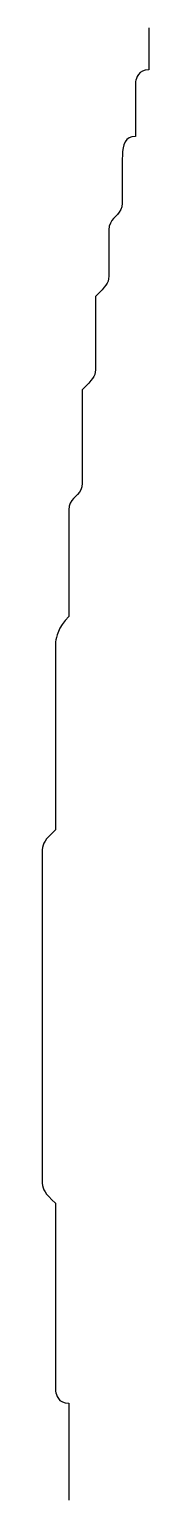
# Model space of a CAD drawing. Header units: metres. Extents: x 20 to 415, y 5 to 292.
# Drawn here: x 199.084 to 199.256, y 122.126 to 124.488 of the extents above; entities that cross this region are included whole.
import ezdxf

# ---------------------------------------------------------------- set-up
doc = ezdxf.new("R2010")
doc.units = ezdxf.units.M
doc.layers.add('ОБОРУДОВАНИЕ', color=8, linetype='Continuous')

msp = doc.modelspace()

# ---------------------------------------------------------------- linework, layer by layer
at = {"layer": 'ОБОРУДОВАНИЕ'}
msp.add_lwpolyline([(199.2561, 124.4906), (199.2561, 124.4874), (199.2561, 124.4842), (199.2561, 124.4808), (199.2561, 124.4767), (199.2561, 124.4717), (199.2561, 124.466), (199.2561, 124.4653), (199.2561, 124.4636), (199.2561, 124.4608), (199.2561, 124.4572), (199.2561, 124.4526), (199.2561, 124.4475), (199.2561, 124.4419), (199.2561, 124.4357), (199.2561, 124.4295), (199.2561, 124.423), (199.2503, 124.4224), (199.2456, 124.4209), (199.2419, 124.4185), (199.2394, 124.4155), (199.2374, 124.4123), (199.2361, 124.4091), (199.2353, 124.4063), (199.2348, 124.4039), (199.2346, 124.4022), (199.2346, 124.4016), (199.2346, 124.3951), (199.2346, 124.3889), (199.2346, 124.3829), (199.2346, 124.3773), (199.2346, 124.3722), (199.2346, 124.3677), (199.2346, 124.364), (199.2346, 124.361), (199.2346, 124.3593), (199.2346, 124.3586), (199.2346, 124.3528), (199.2346, 124.3481), (199.2346, 124.344), (199.2346, 124.3404), (199.2346, 124.3372), (199.2346, 124.334), (199.2346, 124.3305), (199.2346, 124.3264), (199.2346, 124.3215), (199.2346, 124.3157), (199.2288, 124.3151), (199.2241, 124.3134), (199.2205, 124.3106), (199.2179, 124.3069), (199.216, 124.3024), (199.2147, 124.2973), (199.2138, 124.2917), (199.2134, 124.2854), (199.2132, 124.2792), (199.2132, 124.2728), (199.2132, 124.2721), (199.2132, 124.2706), (199.2132, 124.2683), (199.2132, 124.2653), (199.2132, 124.262), (199.2132, 124.2588), (199.2132, 124.256), (199.2132, 124.2537), (199.2132, 124.252), (199.2132, 124.2513), (199.2132, 124.2455), (199.2132, 124.2408), (199.2132, 124.2367), (199.2132, 124.2333), (199.2132, 124.2298), (199.2132, 124.2266), (199.2132, 124.2232), (199.2132, 124.2191), (199.2132, 124.2144), (199.2132, 124.2084), (199.2125, 124.2026), (199.211, 124.1979), (199.2084, 124.1938), (199.2057, 124.1901), (199.2024, 124.1869), (199.1992, 124.1837), (199.1964, 124.1803), (199.1941, 124.1762), (199.1924, 124.1713), (199.1917, 124.1655), (199.1917, 124.1648), (199.1917, 124.1631), (199.1917, 124.1603), (199.1917, 124.1567), (199.1917, 124.1522), (199.1917, 124.147), (199.1917, 124.1414), (199.1917, 124.1352), (199.1917, 124.129), (199.1917, 124.1225), (199.1917, 124.1219), (199.1917, 124.1204), (199.1917, 124.118), (199.1917, 124.115), (199.1917, 124.1118), (199.1917, 124.1086), (199.1917, 124.1058), (199.1917, 124.1034), (199.1917, 124.1017), (199.1917, 124.1011), (199.1917, 124.0953), (199.1915, 124.0906), (199.1913, 124.0865), (199.1904, 124.0828), (199.1891, 124.0796), (199.187, 124.0764), (199.1844, 124.073), (199.1808, 124.0689), (199.176, 124.0642), (199.1702, 124.0581), (199.1702, 124.0524), (199.1702, 124.0476), (199.1702, 124.0436), (199.1702, 124.0401), (199.1702, 124.0367), (199.1702, 124.0335), (199.1702, 124.03), (199.1702, 124.026), (199.1702, 124.0212), (199.1702, 124.0152), (199.1702, 124.0146), (199.1702, 124.0131), (199.1702, 124.0107), (199.1702, 124.0077), (199.1702, 124.0045), (199.1702, 124.0013), (199.1702, 123.9985), (199.1702, 123.9961), (199.1702, 123.9944), (199.1702, 123.9938), (199.1702, 123.9873), (199.1702, 123.9811), (199.1702, 123.9751), (199.1702, 123.9695), (199.1702, 123.9643), (199.1702, 123.9598), (199.1702, 123.9562), (199.1702, 123.9532), (199.1702, 123.9515), (199.1702, 123.9508), (199.1702, 123.945), (199.17, 123.9403), (199.1698, 123.9362), (199.169, 123.9326), (199.1677, 123.9294), (199.1655, 123.9261), (199.163, 123.9227), (199.1593, 123.9186), (199.1546, 123.9139), (199.1488, 123.9079), (199.1488, 123.9021), (199.1488, 123.8974), (199.1488, 123.8933), (199.1488, 123.8899), (199.1488, 123.8864), (199.1488, 123.8832), (199.1488, 123.8798), (199.1488, 123.8757), (199.1488, 123.8708), (199.1488, 123.865), (199.1488, 123.8643), (199.1488, 123.8628), (199.1488, 123.8605), (199.1488, 123.8575), (199.1488, 123.8542), (199.1488, 123.851), (199.1488, 123.8482), (199.1488, 123.8459), (199.1488, 123.8442), (199.1488, 123.8435), (199.1488, 123.8371), (199.1488, 123.8308), (199.1488, 123.8248), (199.1488, 123.8193), (199.1488, 123.8141), (199.1488, 123.8096), (199.1488, 123.8057), (199.1488, 123.803), (199.1488, 123.8012), (199.1488, 123.8006), (199.1488, 123.7948), (199.1488, 123.7901), (199.1488, 123.786), (199.1488, 123.7826), (199.1488, 123.7791), (199.1488, 123.7759), (199.1488, 123.7725), (199.1488, 123.7684), (199.1488, 123.7635), (199.1488, 123.7577), (199.1481, 123.7519), (199.1466, 123.7471), (199.1443, 123.7431), (199.1413, 123.7394), (199.138, 123.7362), (199.1351, 123.733), (199.132, 123.7295), (199.1297, 123.7255), (199.128, 123.7205), (199.1273, 123.7147), (199.1273, 123.7141), (199.1273, 123.7126), (199.1273, 123.7102), (199.1273, 123.7072), (199.1273, 123.704), (199.1273, 123.7008), (199.1273, 123.698), (199.1273, 123.6956), (199.1273, 123.6939), (199.1273, 123.6933), (199.1273, 123.6868), (199.1273, 123.6806), (199.1273, 123.6746), (199.1273, 123.669), (199.1273, 123.6639), (199.1273, 123.6594), (199.1273, 123.6557), (199.1273, 123.6527), (199.1273, 123.651), (199.1273, 123.6503), (199.1273, 123.6445), (199.1273, 123.6398), (199.1273, 123.6357), (199.1273, 123.6321), (199.1273, 123.6289), (199.1273, 123.6257), (199.1273, 123.6222), (199.1273, 123.6181), (199.1273, 123.6132), (199.1273, 123.6074), (199.1273, 123.6016), (199.1273, 123.5969), (199.1273, 123.5928), (199.1273, 123.5892), (199.1273, 123.5859), (199.1273, 123.5827), (199.1273, 123.5793), (199.1273, 123.5752), (199.1273, 123.5703), (199.1273, 123.5645), (199.1273, 123.5638), (199.1273, 123.5623), (199.1273, 123.56), (199.1273, 123.557), (199.1273, 123.5538), (199.1273, 123.5505), (199.1273, 123.5477), (199.1273, 123.5454), (199.1273, 123.5437), (199.1273, 123.543), (199.1215, 123.5366), (199.1168, 123.5304), (199.1131, 123.5243), (199.1106, 123.5188), (199.1086, 123.5136), (199.1074, 123.5091), (199.1065, 123.5055), (199.1061, 123.5025), (199.1059, 123.5007), (199.1059, 123.5001), (199.1059, 123.4943), (199.1059, 123.4896), (199.1059, 123.4855), (199.1059, 123.4819), (199.1059, 123.4786), (199.1059, 123.4754), (199.1059, 123.472), (199.1059, 123.4679), (199.1059, 123.463), (199.1059, 123.4572), (199.1059, 123.4514), (199.1059, 123.4467), (199.1059, 123.4426), (199.1059, 123.4389), (199.1059, 123.4357), (199.1059, 123.4325), (199.1059, 123.4291), (199.1059, 123.425), (199.1059, 123.42), (199.1059, 123.4142), (199.1059, 123.4136), (199.1059, 123.4121), (199.1059, 123.4097), (199.1059, 123.4067), (199.1059, 123.4035), (199.1059, 123.4003), (199.1059, 123.3975), (199.1059, 123.3951), (199.1059, 123.3934), (199.1059, 123.3928), (199.1059, 123.3863), (199.1059, 123.3801), (199.1059, 123.3741), (199.1059, 123.3685), (199.1059, 123.3634), (199.1059, 123.3589), (199.1059, 123.3552), (199.1059, 123.3522), (199.1059, 123.3505), (199.1059, 123.3499), (199.1059, 123.3441), (199.1059, 123.3393), (199.1059, 123.3353), (199.1059, 123.3316), (199.1059, 123.3284), (199.1059, 123.3252), (199.1059, 123.3217), (199.1059, 123.3177), (199.1059, 123.3127), (199.1059, 123.3069), (199.1059, 123.3011), (199.1059, 123.2964), (199.1059, 123.2923), (199.1059, 123.2887), (199.1059, 123.2855), (199.1059, 123.2822), (199.1059, 123.2788), (199.1059, 123.2747), (199.1059, 123.2698), (199.1059, 123.264), (199.1059, 123.2634), (199.1059, 123.2618), (199.1059, 123.2595), (199.1059, 123.2565), (199.1059, 123.2533), (199.1059, 123.25), (199.1059, 123.2473), (199.1059, 123.2449), (199.1059, 123.2432), (199.1059, 123.2425), (199.1059, 123.2361), (199.1059, 123.2299), (199.1059, 123.2239), (199.1059, 123.2183), (199.1059, 123.2131), (199.1059, 123.2086), (199.1059, 123.205), (199.1059, 123.202), (199.1059, 123.2003), (199.1059, 123.1996), (199.1, 123.1938), (199.0953, 123.1891), (199.0917, 123.185), (199.0891, 123.1814), (199.0872, 123.1782), (199.0859, 123.1749), (199.085, 123.1715), (199.0846, 123.1674), (199.0844, 123.1625), (199.0844, 123.1567), (199.0844, 123.1509), (199.0844, 123.1462), (199.0844, 123.1421), (199.0844, 123.1384), (199.0844, 123.1352), (199.0844, 123.132), (199.0844, 123.1286), (199.0844, 123.1245), (199.0844, 123.1196), (199.0844, 123.1138), (199.0844, 123.1131), (199.0844, 123.1116), (199.0844, 123.1092), (199.0844, 123.1062), (199.0844, 123.103), (199.0844, 123.0998), (199.0844, 123.097), (199.0844, 123.0946), (199.0844, 123.0929), (199.0844, 123.0923), (199.0844, 123.0859), (199.0844, 123.0796), (199.0844, 123.0736), (199.0844, 123.068), (199.0844, 123.0629), (199.0844, 123.0584), (199.0844, 123.0547), (199.0844, 123.0519), (199.0844, 123.05), (199.0844, 123.0494), (199.0844, 123.0436), (199.0844, 123.0389), (199.0844, 123.0348), (199.0844, 123.0311), (199.0844, 123.0279), (199.0844, 123.0247), (199.0844, 123.0212), (199.0844, 123.0172), (199.0844, 123.0122), (199.0844, 123.0064), (199.0844, 123.0058), (199.0844, 123.0041), (199.0844, 123.0013), (199.0844, 122.9976), (199.0844, 122.9931), (199.0844, 122.988), (199.0844, 122.9824), (199.0844, 122.9762), (199.0844, 122.9699), (199.0844, 122.9635), (199.0844, 122.9629), (199.0844, 122.9614), (199.0844, 122.959), (199.0844, 122.956), (199.0844, 122.9528), (199.0844, 122.9496), (199.0844, 122.9468), (199.0844, 122.9444), (199.0844, 122.9427), (199.0844, 122.942), (199.0844, 122.9356), (199.0844, 122.9294), (199.0844, 122.9234), (199.0844, 122.9178), (199.0844, 122.9126), (199.0844, 122.9081), (199.0844, 122.9045), (199.0844, 122.9017), (199.0844, 122.8998), (199.0844, 122.8991), (199.0844, 122.8933), (199.0844, 122.8886), (199.0844, 122.8845), (199.0844, 122.8809), (199.0844, 122.8777), (199.0844, 122.8744), (199.0844, 122.871), (199.0844, 122.8669), (199.0844, 122.8622), (199.0844, 122.8562), (199.0844, 122.8556), (199.0844, 122.8538), (199.0844, 122.8511), (199.0844, 122.8474), (199.0844, 122.8429), (199.0844, 122.8377), (199.0844, 122.8322), (199.0844, 122.8259), (199.0844, 122.8197), (199.0844, 122.8133), (199.0844, 122.8126), (199.0844, 122.8111), (199.0844, 122.8088), (199.0844, 122.8057), (199.0844, 122.8025), (199.0844, 122.7993), (199.0844, 122.7965), (199.0844, 122.7942), (199.0844, 122.7925), (199.0844, 122.7918), (199.0844, 122.786), (199.0844, 122.7813), (199.0844, 122.7772), (199.0844, 122.7736), (199.0844, 122.7703), (199.0844, 122.7671), (199.0844, 122.7637), (199.0844, 122.7596), (199.0844, 122.7547), (199.0844, 122.7489), (199.0844, 122.7431), (199.0844, 122.7384), (199.0844, 122.7343), (199.0844, 122.7306), (199.0844, 122.7274), (199.0844, 122.7242), (199.0844, 122.7208), (199.0844, 122.7167), (199.0844, 122.712), (199.0844, 122.706), (199.0844, 122.7053), (199.0844, 122.7036), (199.0844, 122.7008), (199.0844, 122.6971), (199.0844, 122.6926), (199.0844, 122.6875), (199.0844, 122.6819), (199.0844, 122.6759), (199.0844, 122.6695), (199.0844, 122.663), (199.0844, 122.6624), (199.0844, 122.6609), (199.0844, 122.6585), (199.0844, 122.6555), (199.0844, 122.6523), (199.0844, 122.6491), (199.0844, 122.6463), (199.0844, 122.6439), (199.0844, 122.6422), (199.0844, 122.6416), (199.0844, 122.6358), (199.0846, 122.631), (199.085, 122.627), (199.0859, 122.6233), (199.0872, 122.6201), (199.0891, 122.6169), (199.0917, 122.6134), (199.0953, 122.6094), (199.1, 122.6044), (199.1059, 122.5986), (199.1059, 122.5928), (199.1059, 122.5881), (199.1059, 122.584), (199.1059, 122.5804), (199.1059, 122.5772), (199.1059, 122.574), (199.1059, 122.5705), (199.1059, 122.5664), (199.1059, 122.5617), (199.1059, 122.5557), (199.1059, 122.5551), (199.1059, 122.5536), (199.1059, 122.5512), (199.1059, 122.5482), (199.1059, 122.545), (199.1059, 122.5418), (199.1059, 122.539), (199.1059, 122.5366), (199.1059, 122.5349), (199.1059, 122.5342), (199.1059, 122.5278), (199.1059, 122.5216), (199.1059, 122.5156), (199.1059, 122.51), (199.1059, 122.5048), (199.1059, 122.5003), (199.1059, 122.4967), (199.1059, 122.4937), (199.1059, 122.492), (199.1059, 122.4913), (199.1059, 122.4855), (199.1059, 122.4808), (199.1059, 122.4767), (199.1059, 122.4731), (199.1059, 122.4699), (199.1059, 122.4666), (199.1059, 122.4632), (199.1059, 122.4591), (199.1059, 122.4542), (199.1059, 122.4484), (199.1059, 122.4477), (199.1059, 122.446), (199.1059, 122.4432), (199.1059, 122.4396), (199.1059, 122.4351), (199.1059, 122.4299), (199.1059, 122.4243), (199.1059, 122.4181), (199.1059, 122.4119), (199.1059, 122.4055), (199.1059, 122.4048), (199.1059, 122.4033), (199.1059, 122.401), (199.1059, 122.398), (199.1059, 122.3947), (199.1059, 122.3915), (199.1059, 122.3887), (199.1059, 122.3864), (199.1059, 122.3846), (199.1059, 122.384), (199.1059, 122.3782), (199.1059, 122.3735), (199.1059, 122.3694), (199.1059, 122.3658), (199.1059, 122.3625), (199.1059, 122.3593), (199.1059, 122.3559), (199.1059, 122.3518), (199.1059, 122.3469), (199.1059, 122.3411), (199.1059, 122.3353), (199.1059, 122.3306), (199.1059, 122.3265), (199.1059, 122.3228), (199.1059, 122.3196), (199.1059, 122.3164), (199.1059, 122.313), (199.1059, 122.3089), (199.1059, 122.3039), (199.1059, 122.2981), (199.1059, 122.2975), (199.1061, 122.296), (199.1065, 122.2936), (199.1074, 122.2906), (199.1086, 122.2874), (199.1106, 122.2842), (199.1131, 122.2814), (199.117, 122.279), (199.1215, 122.2773), (199.1273, 122.2767), (199.1273, 122.2702), (199.1273, 122.264), (199.1273, 122.258), (199.1273, 122.2524), (199.1273, 122.2473), (199.1273, 122.2428), (199.1273, 122.2391), (199.1273, 122.2361), (199.1273, 122.2344), (199.1273, 122.2338), (199.1273, 122.228), (199.1273, 122.2232), (199.1273, 122.2192), (199.1273, 122.2155), (199.1273, 122.2123), (199.1273, 122.2091), (199.1273, 122.2056), (199.1273, 122.2016), (199.1273, 122.1966), (199.1273, 122.1908), (199.1273, 122.1902), (199.1273, 122.1887), (199.1273, 122.1863), (199.1273, 122.1833), (199.1273, 122.1801), (199.1273, 122.1769), (199.1273, 122.1741), (199.1273, 122.1717), (199.1273, 122.17), (199.1273, 122.1694), (199.1273, 122.1629), (199.1273, 122.1567), (199.1273, 122.1507), (199.1273, 122.1451), (199.1273, 122.14), (199.1273, 122.1355), (199.1273, 122.1318), (199.1273, 122.1288), (199.1273, 122.1271), (199.1273, 122.1264), (199.1273, 122.1206)], dxfattribs=at)

doc.saveas('drawing.dxf')
